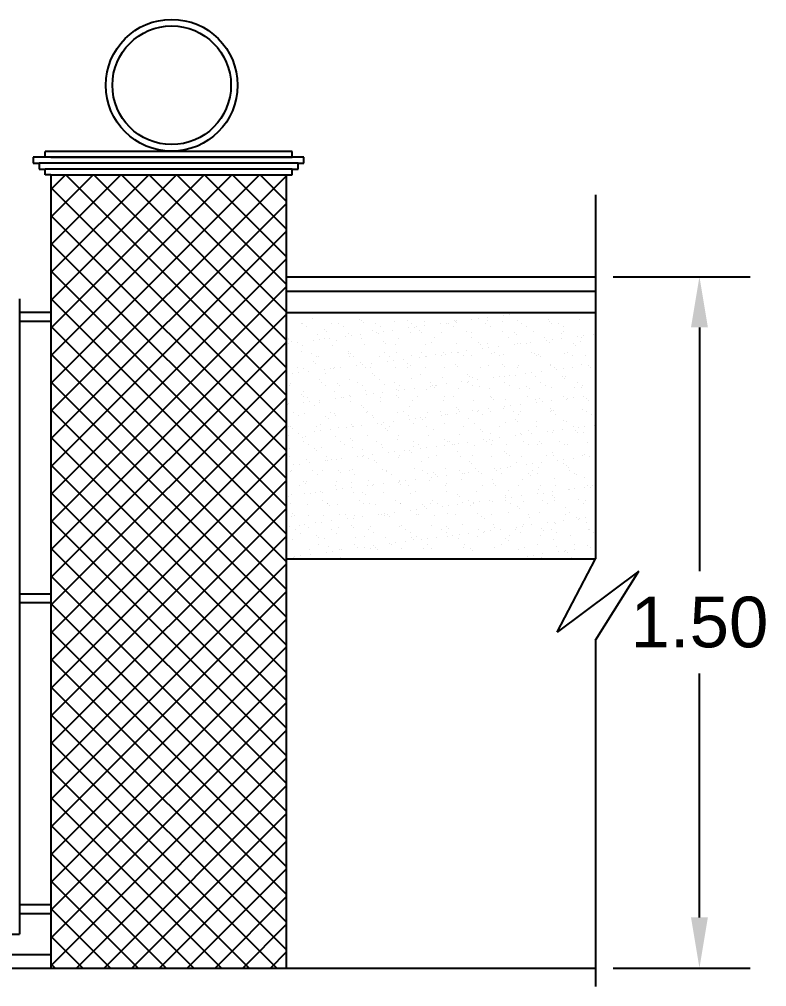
# Model space of a CAD drawing. Header units: metres. Extents: x 7608 to 7792, y -2400 to -2275.
# Drawn here: x 7689.576 to 7692.229, y -2290.437 to -2287.003 of the extents above; entities that cross this region are included whole.
import ezdxf

# ---------------------------------------------------------------- set-up
doc = ezdxf.new("R2010")
doc.units = ezdxf.units.M
doc.header["$MEASUREMENT"] = 0
doc.styles.get("Standard").update_dxf_attribs({"font": 'arial.ttf'})
doc.dimstyles.get("Standard").update_dxf_attribs({"dimtxt": 0.18, "dimasz": 0.18, "dimexe": 0.18, "dimexo": 0.0625, "dimgap": 0.09, "dimtad": 0, "dimtih": 1, "dimtoh": 1, "dimdec": 4, "dimzin": 0, "dimdsep": 46, "dimtxsty": 'Standard', "dimcen": 0.09, "dimadec": 0, "dimazin": 0, "dimtfac": 1, "dimtdec": 4, "dimtofl": 0, "dimtmove": 0, "dimatfit": 3, "dimfxl": 0, "dimtolj": 1, "dimtzin": 0, "dimarcsym": 0})

# ---------------------------------------------------------------- blocks, each defined once
blk = doc.blocks.new('*D313')
at = {"color": 0, "lineweight": -2}
for p, q in [((7691.6839, -2287.9166), (7692.17, -2287.9166)), ((7691.99, -2288.0966), (7691.99, -2288.9621)), ((7691.99, -2290.1914), (7691.99, -2289.3259)), ((7691.6839, -2290.3714), (7692.17, -2290.3714))]:
    blk.add_line(p, q, dxfattribs=at)
at = {"color": 0}
for points in [[(7691.96, -2288.0966), (7692.02, -2288.0966), (7691.99, -2287.9166)], [(7691.96, -2290.1914), (7692.02, -2290.1914), (7691.99, -2290.3714)]]:
    blk.add_solid(points, dxfattribs=at)
at = {"layer": 'Defpoints', "color": 0}
for p in [(7691.6214, -2287.9166), (7691.99, -2287.9166), (7691.6214, -2290.3714)]:
    blk.add_point(p, dxfattribs=at)
at = {"color": 0, "insert": (7691.99, -2289.144), "char_height": 0.18, "attachment_point": 5}
blk.add_mtext('\\A1;1.50', dxfattribs=at)

msp = doc.modelspace()

# ---------------------------------------------------------------- linework, layer by layer
at = {"lineweight": 25, "ltscale": 72}
for p, q in [((7690.54397, -2287.47163), (7689.66689, -2287.47163)), ((7689.66689, -2287.49251), (7689.66689, -2287.47163)), ((7690.54397, -2287.49251), (7690.54397, -2287.47163)), ((7689.62513, -2287.49251), (7689.62513, -2287.5134)), ((7690.58573, -2287.49251), (7689.62513, -2287.49251)), ((7689.62513, -2287.5134), (7689.64601, -2287.5134)), ((7689.66689, -2287.5134), (7689.64601, -2287.5134)), ((7689.64601, -2287.5134), (7689.64601, -2287.53428)), ((7689.68778, -2287.49251), (7689.66689, -2287.49251)), ((7690.56485, -2287.5134), (7689.66689, -2287.5134)), ((7689.68778, -2287.49251), (7690.52309, -2287.49251)), ((7690.52309, -2287.49251), (7690.54397, -2287.49251)), ((7690.56485, -2287.53428), (7690.56485, -2287.5134)), ((7690.56485, -2287.5134), (7690.58573, -2287.5134)), ((7690.58573, -2287.5134), (7690.58573, -2287.49251)), ((7689.64601, -2287.53428), (7689.66689, -2287.53428)), ((7690.54397, -2287.53428), (7689.66689, -2287.53428)), ((7689.66689, -2287.55516), (7689.66689, -2287.53428)), ((7689.68778, -2287.55516), (7689.66689, -2287.55516)), ((7689.68778, -2287.55516), (7689.68778, -2290.37139)), ((7689.68778, -2287.55516), (7690.52309, -2287.55516)), ((7689.68778, -2287.60689), (7689.7395, -2287.55516)), ((7689.68778, -2287.70533), (7689.83794, -2287.55516)), ((7689.68778, -2287.80377), (7689.93638, -2287.55516)), ((7689.68778, -2287.90221), (7690.03483, -2287.55516)), ((7689.68778, -2288.00065), (7690.13327, -2287.55516)), ((7689.68778, -2288.0991), (7690.23171, -2287.55516)), ((7689.68778, -2288.19754), (7690.33015, -2287.55516)), ((7689.68778, -2288.29598), (7690.4286, -2287.55516)), ((7689.68778, -2288.39442), (7690.52309, -2287.55911)), ((7690.52309, -2288.33724), (7689.741, -2287.55516)), ((7690.52309, -2288.2388), (7689.83945, -2287.55516)), ((7690.52309, -2288.14036), (7689.93789, -2287.55516)), ((7690.52309, -2288.04192), (7690.03633, -2287.55516)), ((7690.52309, -2287.94347), (7690.13477, -2287.55516)), ((7690.52309, -2287.84503), (7690.23322, -2287.55516)), ((7690.52309, -2287.74659), (7690.33166, -2287.55516)), ((7690.52309, -2287.64815), (7690.4301, -2287.55516)), ((7690.52309, -2287.55516), (7690.52309, -2290.37139)), ((7690.52309, -2287.55516), (7690.54397, -2287.55516)), ((7690.54397, -2287.55516), (7690.54397, -2287.53428)), ((7690.54397, -2287.53428), (7690.56485, -2287.53428)), ((7690.52309, -2288.43569), (7689.68778, -2287.60037)), ((7691.62139, -2287.62612), (7691.62139, -2288.91894)), ((7689.68778, -2288.49287), (7690.52309, -2287.65756)), ((7690.52309, -2288.53413), (7689.68778, -2287.69882)), ((7689.68778, -2288.59131), (7690.52309, -2287.756)), ((7690.52309, -2288.63257), (7689.68778, -2287.79726)), ((7689.68778, -2288.68975), (7690.52309, -2287.85444)), ((7690.52309, -2288.73101), (7689.68778, -2287.8957)), ((7690.52309, -2287.91661), (7691.62139, -2287.91661)), ((7689.68778, -2288.78819), (7690.52309, -2287.95288)), ((7690.52309, -2287.96751), (7691.62139, -2287.96751)), ((7689.57552, -2287.99502), (7689.57552, -2290.25095)), ((7690.52309, -2288.82945), (7689.68778, -2287.99414)), ((7689.68778, -2288.04385), (7689.57552, -2288.04385)), ((7689.68778, -2288.07538), (7689.57552, -2288.07538)), ((7689.68778, -2288.88664), (7690.52309, -2288.05132)), ((7690.52309, -2288.04385), (7691.62139, -2288.04385)), ((7690.52499, -2288.04755), (7690.52499, -2288.04755)), ((7690.61671, -2288.06543), (7690.61671, -2288.06543)), ((7690.78383, -2288.06686), (7690.78383, -2288.06686)), ((7690.79153, -2288.07391), (7690.79153, -2288.07391)), ((7690.95342, -2288.07055), (7690.95342, -2288.07055)), ((7691.12054, -2288.07199), (7691.12054, -2288.07199)), ((7691.12658, -2288.07323), (7691.12658, -2288.07323)), ((7691.18234, -2288.06915), (7691.18234, -2288.06915)), ((7691.20408, -2288.06628), (7691.20408, -2288.06628)), ((7691.2359, -2288.07184), (7691.2359, -2288.07184)), ((7691.23804, -2288.06181), (7691.23804, -2288.06181)), ((7691.29013, -2288.07568), (7691.29013, -2288.07568)), ((7691.29477, -2288.05435), (7691.29477, -2288.05435)), ((7691.31651, -2288.05148), (7691.31651, -2288.05148)), ((7691.34274, -2288.07235), (7691.34274, -2288.07235)), ((7691.35046, -2288.04701), (7691.35046, -2288.04701)), ((7691.45555, -2288.06829), (7691.45555, -2288.06829)), ((7691.56487, -2288.06689), (7691.56487, -2288.06689)), ((7691.5905, -2288.04751), (7691.5905, -2288.04751)), ((7690.52309, -2288.9279), (7689.68778, -2288.09259)), ((7690.57796, -2288.08173), (7690.57796, -2288.08173)), ((7690.57901, -2288.08335), (7690.57901, -2288.08335)), ((7690.59662, -2288.09457), (7690.59662, -2288.09457)), ((7690.65828, -2288.10352), (7690.65828, -2288.10352)), ((7690.6848, -2288.08224), (7690.6848, -2288.08224)), ((7690.70907, -2288.08311), (7690.70907, -2288.08311)), ((7690.72668, -2288.09433), (7690.72668, -2288.09433)), ((7690.79761, -2288.07818), (7690.79761, -2288.07818)), ((7690.82787, -2288.10721), (7690.82787, -2288.10721)), ((7690.83914, -2288.08288), (7690.83914, -2288.08288)), ((7690.85675, -2288.0941), (7690.85675, -2288.0941)), ((7690.90077, -2288.10622), (7690.90077, -2288.10622)), ((7690.90693, -2288.07679), (7690.90693, -2288.07679)), ((7690.9575, -2288.09875), (7690.9575, -2288.09875)), ((7690.9692, -2288.08264), (7690.9692, -2288.08264)), ((7690.97924, -2288.09589), (7690.97924, -2288.09589)), ((7690.98681, -2288.09386), (7690.98681, -2288.09386)), ((7690.99499, -2288.10865), (7690.99499, -2288.10865)), ((7691.01319, -2288.09142), (7691.01319, -2288.09142)), ((7691.01377, -2288.0773), (7691.01377, -2288.0773)), ((7691.06992, -2288.08395), (7691.06992, -2288.08395)), ((7691.09166, -2288.08108), (7691.09166, -2288.08108)), ((7691.09926, -2288.0824), (7691.09926, -2288.0824)), ((7691.11688, -2288.09362), (7691.11688, -2288.09362)), ((7691.12562, -2288.07661), (7691.12562, -2288.07661)), ((7691.12824, -2288.07904), (7691.12824, -2288.07904)), ((7691.22933, -2288.08217), (7691.22933, -2288.08217)), ((7691.24694, -2288.09339), (7691.24694, -2288.09339)), ((7691.35939, -2288.08193), (7691.35939, -2288.08193)), ((7691.377, -2288.09315), (7691.377, -2288.09315)), ((7691.4017, -2288.1096), (7691.4017, -2288.1096)), ((7691.45725, -2288.07712), (7691.45725, -2288.07712)), ((7691.46495, -2288.08417), (7691.46495, -2288.08417)), ((7691.48946, -2288.0817), (7691.48946, -2288.0817)), ((7691.50707, -2288.09292), (7691.50707, -2288.09292)), ((7691.50854, -2288.11012), (7691.50854, -2288.11012)), ((7691.61952, -2288.08146), (7691.61952, -2288.08146)), ((7691.62135, -2288.10605), (7691.62135, -2288.10605)), ((7690.52996, -2288.1352), (7690.52996, -2288.1352)), ((7690.53273, -2288.14017), (7690.53273, -2288.14017)), ((7690.62023, -2288.14315), (7690.62023, -2288.14315)), ((7690.63444, -2288.12089), (7690.63444, -2288.12089)), ((7690.64197, -2288.14029), (7690.64197, -2288.14029)), ((7690.66003, -2288.13496), (7690.66003, -2288.13496)), ((7690.66598, -2288.11057), (7690.66598, -2288.11057)), ((7690.67592, -2288.13582), (7690.67592, -2288.13582)), ((7690.70231, -2288.14387), (7690.70231, -2288.14387)), ((7690.73265, -2288.12835), (7690.73265, -2288.12835)), ((7690.74376, -2288.1195), (7690.74376, -2288.1195)), ((7690.75439, -2288.12549), (7690.75439, -2288.12549)), ((7690.78835, -2288.12102), (7690.78835, -2288.12102)), ((7690.79009, -2288.13473), (7690.79009, -2288.13473)), ((7690.84507, -2288.11355), (7690.84507, -2288.11355)), ((7690.8506, -2288.12001), (7690.8506, -2288.12001)), ((7690.86681, -2288.11069), (7690.86681, -2288.11069)), ((7690.92015, -2288.13449), (7690.92015, -2288.13449)), ((7690.96341, -2288.11594), (7690.96341, -2288.11594)), ((7691.00269, -2288.1157), (7691.00269, -2288.1157)), ((7691.05022, -2288.13425), (7691.05022, -2288.13425)), ((7691.07273, -2288.11455), (7691.07273, -2288.11455)), ((7691.16457, -2288.11234), (7691.16457, -2288.11234)), ((7691.17957, -2288.11506), (7691.17957, -2288.11506)), ((7691.18028, -2288.13402), (7691.18028, -2288.13402)), ((7691.29238, -2288.111), (7691.29238, -2288.111)), ((7691.31034, -2288.13378), (7691.31034, -2288.13378)), ((7691.3317, -2288.11377), (7691.3317, -2288.11377)), ((7691.3394, -2288.12083), (7691.3394, -2288.12083)), ((7691.44041, -2288.13355), (7691.44041, -2288.13355)), ((7691.4457, -2288.14261), (7691.4457, -2288.14261)), ((7691.46744, -2288.13975), (7691.46744, -2288.13975)), ((7691.50128, -2288.11747), (7691.50128, -2288.11747)), ((7691.50139, -2288.13528), (7691.50139, -2288.13528)), ((7691.55812, -2288.12781), (7691.55812, -2288.12781)), ((7691.57047, -2288.13331), (7691.57047, -2288.13331)), ((7691.57986, -2288.12495), (7691.57986, -2288.12495)), ((7691.61382, -2288.12048), (7691.61382, -2288.12048)), ((7689.68778, -2288.98508), (7690.52309, -2288.14977)), ((7690.52954, -2288.15509), (7690.52954, -2288.15509)), ((7690.54042, -2288.14723), (7690.54042, -2288.14723)), ((7690.5635, -2288.15062), (7690.5635, -2288.15062)), ((7690.58059, -2288.16221), (7690.58059, -2288.16221)), ((7690.68743, -2288.16272), (7690.68743, -2288.16272)), ((7690.80024, -2288.15865), (7690.80024, -2288.15865)), ((7690.86944, -2288.1453), (7690.86944, -2288.1453)), ((7690.87713, -2288.15236), (7690.87713, -2288.15236)), ((7690.90956, -2288.15726), (7690.90956, -2288.15726)), ((7691.0164, -2288.15777), (7691.0164, -2288.15777)), ((7691.03902, -2288.149), (7691.03902, -2288.149)), ((7691.12921, -2288.15371), (7691.12921, -2288.15371)), ((7691.20614, -2288.15043), (7691.20614, -2288.15043)), ((7691.21384, -2288.15748), (7691.21384, -2288.15748)), ((7691.22085, -2288.17221), (7691.22085, -2288.17221)), ((7691.23853, -2288.15231), (7691.23853, -2288.15231)), ((7691.24259, -2288.16935), (7691.24259, -2288.16935)), ((7691.27655, -2288.16488), (7691.27655, -2288.16488)), ((7691.33328, -2288.15741), (7691.33328, -2288.15741)), ((7691.34537, -2288.15283), (7691.34537, -2288.15283)), ((7691.35502, -2288.15455), (7691.35502, -2288.15455)), ((7691.37573, -2288.15412), (7691.37573, -2288.15412)), ((7691.38897, -2288.15008), (7691.38897, -2288.15008)), ((7691.45818, -2288.14876), (7691.45818, -2288.14876)), ((7691.54285, -2288.15556), (7691.54285, -2288.15556)), ((7691.55055, -2288.16261), (7691.55055, -2288.16261)), ((7691.5675, -2288.14737), (7691.5675, -2288.14737)), ((7690.52309, -2289.02634), (7689.68778, -2288.19103)), ((7690.52426, -2288.20543), (7690.52426, -2288.20543)), ((7690.57676, -2288.18052), (7690.57676, -2288.18052)), ((7690.61274, -2288.18794), (7690.61274, -2288.18794)), ((7690.63035, -2288.19916), (7690.63035, -2288.19916)), ((7690.63707, -2288.20137), (7690.63707, -2288.20137)), ((7690.7428, -2288.1877), (7690.7428, -2288.1877)), ((7690.74388, -2288.18196), (7690.74388, -2288.18196)), ((7690.74639, -2288.19997), (7690.74639, -2288.19997)), ((7690.75158, -2288.18901), (7690.75158, -2288.18901)), ((7690.76042, -2288.19892), (7690.76042, -2288.19892)), ((7690.85323, -2288.20048), (7690.85323, -2288.20048)), ((7690.87287, -2288.18746), (7690.87287, -2288.18746)), ((7690.89048, -2288.19868), (7690.89048, -2288.19868)), ((7690.91347, -2288.18565), (7690.91347, -2288.18565)), ((7690.93928, -2288.20928), (7690.93928, -2288.20928)), ((7690.96604, -2288.19642), (7690.96604, -2288.19642)), ((7690.99601, -2288.20182), (7690.99601, -2288.20182)), ((7691.00293, -2288.18723), (7691.00293, -2288.18723)), ((7691.01775, -2288.19895), (7691.01775, -2288.19895)), ((7691.02054, -2288.19845), (7691.02054, -2288.19845)), ((7691.0517, -2288.19448), (7691.0517, -2288.19448)), ((7691.07536, -2288.19502), (7691.07536, -2288.19502)), ((7691.08059, -2288.18709), (7691.08059, -2288.18709)), ((7691.08829, -2288.19414), (7691.08829, -2288.19414)), ((7691.10843, -2288.18701), (7691.10843, -2288.18701)), ((7691.13017, -2288.18415), (7691.13017, -2288.18415)), ((7691.13299, -2288.18699), (7691.13299, -2288.18699)), ((7691.15061, -2288.19821), (7691.15061, -2288.19821)), ((7691.16412, -2288.17968), (7691.16412, -2288.17968)), ((7691.1822, -2288.19554), (7691.1822, -2288.19554)), ((7691.25018, -2288.19078), (7691.25018, -2288.19078)), ((7691.26306, -2288.18675), (7691.26306, -2288.18675)), ((7691.28067, -2288.19797), (7691.28067, -2288.19797)), ((7691.29501, -2288.19147), (7691.29501, -2288.19147)), ((7691.39312, -2288.18652), (7691.39312, -2288.18652)), ((7691.40433, -2288.19008), (7691.40433, -2288.19008)), ((7691.41073, -2288.19774), (7691.41073, -2288.19774)), ((7691.4173, -2288.19222), (7691.4173, -2288.19222)), ((7691.425, -2288.19927), (7691.425, -2288.19927)), ((7691.51117, -2288.19059), (7691.51117, -2288.19059)), ((7691.52319, -2288.18628), (7691.52319, -2288.18628)), ((7691.5408, -2288.1975), (7691.5408, -2288.1975)), ((7691.58689, -2288.19591), (7691.58689, -2288.19591)), ((7690.56369, -2288.23978), (7690.56369, -2288.23978)), ((7690.58322, -2288.24268), (7690.58322, -2288.24268)), ((7690.61833, -2288.21862), (7690.61833, -2288.21862)), ((7690.62603, -2288.22567), (7690.62603, -2288.22567)), ((7690.65874, -2288.24622), (7690.65874, -2288.24622)), ((7690.68047, -2288.24336), (7690.68047, -2288.24336)), ((7690.69006, -2288.24319), (7690.69006, -2288.24319)), ((7690.69376, -2288.23955), (7690.69376, -2288.23955)), ((7690.71443, -2288.23889), (7690.71443, -2288.23889)), ((7690.77116, -2288.23142), (7690.77116, -2288.23142)), ((7690.78792, -2288.22231), (7690.78792, -2288.22231)), ((7690.7929, -2288.22855), (7690.7929, -2288.22855)), ((7690.80287, -2288.23913), (7690.80287, -2288.23913)), ((7690.82382, -2288.23931), (7690.82382, -2288.23931)), ((7690.82685, -2288.22408), (7690.82685, -2288.22408)), ((7690.88358, -2288.21662), (7690.88358, -2288.21662)), ((7690.90532, -2288.21375), (7690.90532, -2288.21375)), ((7690.91219, -2288.23773), (7690.91219, -2288.23773)), ((7690.95388, -2288.23908), (7690.95388, -2288.23908)), ((7690.95504, -2288.22374), (7690.95504, -2288.22374)), ((7690.96274, -2288.2308), (7690.96274, -2288.2308)), ((7691.01903, -2288.23825), (7691.01903, -2288.23825)), ((7691.08395, -2288.23884), (7691.08395, -2288.23884)), ((7691.12463, -2288.22744), (7691.12463, -2288.22744)), ((7691.13184, -2288.23418), (7691.13184, -2288.23418)), ((7691.21401, -2288.2386), (7691.21401, -2288.2386)), ((7691.24116, -2288.23279), (7691.24116, -2288.23279)), ((7691.29175, -2288.22887), (7691.29175, -2288.22887)), ((7691.29945, -2288.23593), (7691.29945, -2288.23593)), ((7691.34408, -2288.23837), (7691.34408, -2288.23837)), ((7691.348, -2288.2333), (7691.348, -2288.2333)), ((7691.46081, -2288.22924), (7691.46081, -2288.22924)), ((7691.46133, -2288.23257), (7691.46133, -2288.23257)), ((7691.47414, -2288.23813), (7691.47414, -2288.23813)), ((7691.48421, -2288.24568), (7691.48421, -2288.24568)), ((7691.50595, -2288.24282), (7691.50595, -2288.24282)), ((7691.5399, -2288.23835), (7691.5399, -2288.23835)), ((7691.57013, -2288.22784), (7691.57013, -2288.22784)), ((7691.59663, -2288.23088), (7691.59663, -2288.23088)), ((7691.6042, -2288.23789), (7691.6042, -2288.23789)), ((7691.61837, -2288.22802), (7691.61837, -2288.22802)), ((7689.68778, -2289.08352), (7690.52309, -2288.24821)), ((7690.54631, -2288.26102), (7690.54631, -2288.26102)), ((7690.56805, -2288.25816), (7690.56805, -2288.25816)), ((7690.60201, -2288.25369), (7690.60201, -2288.25369)), ((7690.6397, -2288.28184), (7690.6397, -2288.28184)), ((7690.66236, -2288.25896), (7690.66236, -2288.25896)), ((7690.74902, -2288.28045), (7690.74902, -2288.28045)), ((7690.82949, -2288.2604), (7690.82949, -2288.2604)), ((7690.83718, -2288.26745), (7690.83718, -2288.26745)), ((7690.85586, -2288.28096), (7690.85586, -2288.28096)), ((7690.96867, -2288.27689), (7690.96867, -2288.27689)), ((7690.99907, -2288.26409), (7690.99907, -2288.26409)), ((7691.07799, -2288.2755), (7691.07799, -2288.2755)), ((7691.1662, -2288.26553), (7691.1662, -2288.26553)), ((7691.17389, -2288.27258), (7691.17389, -2288.27258)), ((7691.18483, -2288.27601), (7691.18483, -2288.27601)), ((7691.25936, -2288.27528), (7691.25936, -2288.27528)), ((7691.2811, -2288.27242), (7691.2811, -2288.27242)), ((7691.29764, -2288.27195), (7691.29764, -2288.27195)), ((7691.31505, -2288.26795), (7691.31505, -2288.26795)), ((7691.33578, -2288.26922), (7691.33578, -2288.26922)), ((7691.37178, -2288.26048), (7691.37178, -2288.26048)), ((7691.39352, -2288.25762), (7691.39352, -2288.25762)), ((7691.40696, -2288.27055), (7691.40696, -2288.27055)), ((7691.42748, -2288.25315), (7691.42748, -2288.25315)), ((7691.5029, -2288.27066), (7691.5029, -2288.27066)), ((7691.5106, -2288.27771), (7691.5106, -2288.27771)), ((7691.5138, -2288.27107), (7691.5138, -2288.27107)), ((7690.52309, -2289.12478), (7689.68778, -2288.28947)), ((7690.5269, -2288.2859), (7690.5269, -2288.2859)), ((7690.53402, -2288.30398), (7690.53402, -2288.30398)), ((7690.53681, -2288.29562), (7690.53681, -2288.29562)), ((7690.64647, -2288.29252), (7690.64647, -2288.29252)), ((7690.66408, -2288.30374), (7690.66408, -2288.30374)), ((7690.70393, -2288.29706), (7690.70393, -2288.29706)), ((7690.71163, -2288.30411), (7690.71163, -2288.30411)), ((7690.77653, -2288.29228), (7690.77653, -2288.29228)), ((7690.79415, -2288.3035), (7690.79415, -2288.3035)), ((7690.87352, -2288.30075), (7690.87352, -2288.30075)), ((7690.9066, -2288.29205), (7690.9066, -2288.29205)), ((7690.92421, -2288.30327), (7690.92421, -2288.30327)), ((7690.97778, -2288.31235), (7690.97778, -2288.31235)), ((7691.03451, -2288.30488), (7691.03451, -2288.30488)), ((7691.03666, -2288.29181), (7691.03666, -2288.29181)), ((7691.04064, -2288.30219), (7691.04064, -2288.30219)), ((7691.04834, -2288.30924), (7691.04834, -2288.30924)), ((7691.05427, -2288.30303), (7691.05427, -2288.30303)), ((7691.05625, -2288.30202), (7691.05625, -2288.30202)), ((7691.09021, -2288.29755), (7691.09021, -2288.29755)), ((7691.13447, -2288.31466), (7691.13447, -2288.31466)), ((7691.14694, -2288.29008), (7691.14694, -2288.29008)), ((7691.16673, -2288.29157), (7691.16673, -2288.29157)), ((7691.16868, -2288.28722), (7691.16868, -2288.28722)), ((7691.18434, -2288.3028), (7691.18434, -2288.3028)), ((7691.20263, -2288.28275), (7691.20263, -2288.28275)), ((7691.21023, -2288.30588), (7691.21023, -2288.30588)), ((7691.24379, -2288.31326), (7691.24379, -2288.31326)), ((7691.29679, -2288.29134), (7691.29679, -2288.29134)), ((7691.3144, -2288.30256), (7691.3144, -2288.30256)), ((7691.35063, -2288.31378), (7691.35063, -2288.31378)), ((7691.37735, -2288.30731), (7691.37735, -2288.30731)), ((7691.38505, -2288.31437), (7691.38505, -2288.31437)), ((7691.42685, -2288.2911), (7691.42685, -2288.2911)), ((7691.44447, -2288.30232), (7691.44447, -2288.30232)), ((7691.46344, -2288.30971), (7691.46344, -2288.30971)), ((7691.54694, -2288.31101), (7691.54694, -2288.31101)), ((7691.55692, -2288.29087), (7691.55692, -2288.29087)), ((7691.57276, -2288.30832), (7691.57276, -2288.30832)), ((7691.57453, -2288.30209), (7691.57453, -2288.30209)), ((7689.68778, -2289.18196), (7690.52309, -2288.34665)), ((7690.57838, -2288.33371), (7690.57838, -2288.33371)), ((7690.58586, -2288.32316), (7690.58586, -2288.32316)), ((7690.58608, -2288.34077), (7690.58608, -2288.34077)), ((7690.59742, -2288.34437), (7690.59742, -2288.34437)), ((7690.6927, -2288.32367), (7690.6927, -2288.32367)), ((7690.69724, -2288.34929), (7690.69724, -2288.34929)), ((7690.71898, -2288.34642), (7690.71898, -2288.34642)), ((7690.72749, -2288.34413), (7690.72749, -2288.34413)), ((7690.74797, -2288.33741), (7690.74797, -2288.33741)), ((7690.75294, -2288.34195), (7690.75294, -2288.34195)), ((7690.8055, -2288.3196), (7690.8055, -2288.3196)), ((7690.80967, -2288.33448), (7690.80967, -2288.33448)), ((7690.83141, -2288.33162), (7690.83141, -2288.33162)), ((7690.85755, -2288.3439), (7690.85755, -2288.3439)), ((7690.86536, -2288.32715), (7690.86536, -2288.32715)), ((7690.91482, -2288.31821), (7690.91482, -2288.31821)), ((7690.91509, -2288.33884), (7690.91509, -2288.33884)), ((7690.92209, -2288.31968), (7690.92209, -2288.31968)), ((7690.92279, -2288.3459), (7690.92279, -2288.3459)), ((7690.94383, -2288.31682), (7690.94383, -2288.31682)), ((7690.98762, -2288.34366), (7690.98762, -2288.34366)), ((7691.02166, -2288.31872), (7691.02166, -2288.31872)), ((7691.08468, -2288.34253), (7691.08468, -2288.34253)), ((7691.11768, -2288.34342), (7691.11768, -2288.34342)), ((7691.24774, -2288.34319), (7691.24774, -2288.34319)), ((7691.2518, -2288.34397), (7691.2518, -2288.34397)), ((7691.37781, -2288.34295), (7691.37781, -2288.34295)), ((7691.42139, -2288.34766), (7691.42139, -2288.34766)), ((7691.50787, -2288.34272), (7691.50787, -2288.34272)), ((7691.52271, -2288.34875), (7691.52271, -2288.34875)), ((7691.54445, -2288.34589), (7691.54445, -2288.34589)), ((7691.57841, -2288.34142), (7691.57841, -2288.34142)), ((7691.58851, -2288.3491), (7691.58851, -2288.3491)), ((7690.52809, -2288.37155), (7690.52809, -2288.37155)), ((7690.52953, -2288.36638), (7690.52953, -2288.36638)), ((7690.58482, -2288.36409), (7690.58482, -2288.36409)), ((7690.60656, -2288.36122), (7690.60656, -2288.36122)), ((7690.62242, -2288.37406), (7690.62242, -2288.37406)), ((7690.64051, -2288.35675), (7690.64051, -2288.35675)), ((7690.64233, -2288.36231), (7690.64233, -2288.36231)), ((7690.75166, -2288.36092), (7690.75166, -2288.36092)), ((7690.78954, -2288.3755), (7690.78954, -2288.3755)), ((7690.79724, -2288.38255), (7690.79724, -2288.38255)), ((7690.8585, -2288.36143), (7690.8585, -2288.36143)), ((7690.95912, -2288.37919), (7690.95912, -2288.37919)), ((7690.9713, -2288.35737), (7690.9713, -2288.35737)), ((7691.08063, -2288.35597), (7691.08063, -2288.35597)), ((7691.12625, -2288.38063), (7691.12625, -2288.38063)), ((7691.18747, -2288.35649), (7691.18747, -2288.35649)), ((7691.2595, -2288.35102), (7691.2595, -2288.35102)), ((7691.29583, -2288.38432), (7691.29583, -2288.38432)), ((7691.29787, -2288.37835), (7691.29787, -2288.37835)), ((7691.30027, -2288.35242), (7691.30027, -2288.35242)), ((7691.31961, -2288.37549), (7691.31961, -2288.37549)), ((7691.35356, -2288.37102), (7691.35356, -2288.37102)), ((7691.40959, -2288.35103), (7691.40959, -2288.35103)), ((7691.41029, -2288.36355), (7691.41029, -2288.36355)), ((7691.43203, -2288.36069), (7691.43203, -2288.36069)), ((7691.46599, -2288.35622), (7691.46599, -2288.35622)), ((7691.51643, -2288.35154), (7691.51643, -2288.35154)), ((7691.59621, -2288.35615), (7691.59621, -2288.35615)), ((7690.52309, -2289.22322), (7689.68778, -2288.38791)), ((7690.55014, -2288.39734), (7690.55014, -2288.39734)), ((7690.56775, -2288.40856), (7690.56775, -2288.40856)), ((7690.58849, -2288.40363), (7690.58849, -2288.40363)), ((7690.66399, -2288.41216), (7690.66399, -2288.41216)), ((7690.67168, -2288.41921), (7690.67168, -2288.41921)), ((7690.6802, -2288.39711), (7690.6802, -2288.39711)), ((7690.69533, -2288.40414), (7690.69533, -2288.40414)), ((7690.69781, -2288.40833), (7690.69781, -2288.40833)), ((7690.80813, -2288.40008), (7690.80813, -2288.40008)), ((7690.81027, -2288.39687), (7690.81027, -2288.39687)), ((7690.82788, -2288.40809), (7690.82788, -2288.40809)), ((7690.83357, -2288.41585), (7690.83357, -2288.41585)), ((7690.91746, -2288.39868), (7690.91746, -2288.39868)), ((7690.94033, -2288.39663), (7690.94033, -2288.39663)), ((7690.95794, -2288.40785), (7690.95794, -2288.40785)), ((7691.00069, -2288.41728), (7691.00069, -2288.41728)), ((7691.01629, -2288.41542), (7691.01629, -2288.41542)), ((7691.0243, -2288.3992), (7691.0243, -2288.3992)), ((7691.07039, -2288.3964), (7691.07039, -2288.3964)), ((7691.07302, -2288.40795), (7691.07302, -2288.40795)), ((7691.08801, -2288.40762), (7691.08801, -2288.40762)), ((7691.09476, -2288.40509), (7691.09476, -2288.40509)), ((7691.12872, -2288.40062), (7691.12872, -2288.40062)), ((7691.13395, -2288.38768), (7691.13395, -2288.38768)), ((7691.1371, -2288.39513), (7691.1371, -2288.39513)), ((7691.18544, -2288.39315), (7691.18544, -2288.39315)), ((7691.20046, -2288.39616), (7691.20046, -2288.39616)), ((7691.20718, -2288.39029), (7691.20718, -2288.39029)), ((7691.21807, -2288.40738), (7691.21807, -2288.40738)), ((7691.24114, -2288.38582), (7691.24114, -2288.38582)), ((7691.24643, -2288.39374), (7691.24643, -2288.39374)), ((7691.33052, -2288.39592), (7691.33052, -2288.39592)), ((7691.34813, -2288.40714), (7691.34813, -2288.40714)), ((7691.35327, -2288.39425), (7691.35327, -2288.39425)), ((7691.46058, -2288.39569), (7691.46058, -2288.39569)), ((7691.46296, -2288.38576), (7691.46296, -2288.38576)), ((7691.46607, -2288.39019), (7691.46607, -2288.39019)), ((7691.47065, -2288.39281), (7691.47065, -2288.39281)), ((7691.4782, -2288.40691), (7691.4782, -2288.40691)), ((7691.57539, -2288.38879), (7691.57539, -2288.38879)), ((7691.59065, -2288.39545), (7691.59065, -2288.39545)), ((7691.60826, -2288.40667), (7691.60826, -2288.40667)), ((7689.68778, -2289.2804), (7690.52309, -2288.44509)), ((7690.53216, -2288.44685), (7690.53216, -2288.44685)), ((7690.53843, -2288.44881), (7690.53843, -2288.44881)), ((7690.63115, -2288.44896), (7690.63115, -2288.44896)), ((7690.64496, -2288.44279), (7690.64496, -2288.44279)), ((7690.70802, -2288.4525), (7690.70802, -2288.4525)), ((7690.73575, -2288.45235), (7690.73575, -2288.45235)), ((7690.75429, -2288.4414), (7690.75429, -2288.4414)), ((7690.75749, -2288.44949), (7690.75749, -2288.44949)), ((7690.76122, -2288.44872), (7690.76122, -2288.44872)), ((7690.79145, -2288.44502), (7690.79145, -2288.44502)), ((7690.84817, -2288.43755), (7690.84817, -2288.43755)), ((7690.86113, -2288.44191), (7690.86113, -2288.44191)), ((7690.86991, -2288.43469), (7690.86991, -2288.43469)), ((7690.89128, -2288.44848), (7690.89128, -2288.44848)), ((7690.90387, -2288.43022), (7690.90387, -2288.43022)), ((7690.9606, -2288.42275), (7690.9606, -2288.42275)), ((7690.97393, -2288.43784), (7690.97393, -2288.43784)), ((7690.98234, -2288.41989), (7690.98234, -2288.41989)), ((7691.00839, -2288.42434), (7691.00839, -2288.42434)), ((7691.02135, -2288.44825), (7691.02135, -2288.44825)), ((7691.08326, -2288.43645), (7691.08326, -2288.43645)), ((7691.15141, -2288.44801), (7691.15141, -2288.44801)), ((7691.17028, -2288.42098), (7691.17028, -2288.42098)), ((7691.1901, -2288.43696), (7691.1901, -2288.43696)), ((7691.28147, -2288.44777), (7691.28147, -2288.44777)), ((7691.3029, -2288.4329), (7691.3029, -2288.4329)), ((7691.3374, -2288.42241), (7691.3374, -2288.42241)), ((7691.3451, -2288.42947), (7691.3451, -2288.42947)), ((7691.41154, -2288.44754), (7691.41154, -2288.44754)), ((7691.41223, -2288.4315), (7691.41223, -2288.4315)), ((7691.50699, -2288.4261), (7691.50699, -2288.4261)), ((7691.51907, -2288.43202), (7691.51907, -2288.43202)), ((7691.5416, -2288.4473), (7691.5416, -2288.4473)), ((7691.56122, -2288.45182), (7691.56122, -2288.45182)), ((7691.58296, -2288.44895), (7691.58296, -2288.44895)), ((7691.61692, -2288.44448), (7691.61692, -2288.44448)), ((7690.52309, -2289.32167), (7689.68778, -2288.48636)), ((7690.53264, -2288.47909), (7690.53264, -2288.47909)), ((7690.54613, -2288.45587), (7690.54613, -2288.45587)), ((7690.5666, -2288.47462), (7690.5666, -2288.47462)), ((7690.59112, -2288.48411), (7690.59112, -2288.48411)), ((7690.62333, -2288.46715), (7690.62333, -2288.46715)), ((7690.64507, -2288.46429), (7690.64507, -2288.46429)), ((7690.67902, -2288.45982), (7690.67902, -2288.45982)), ((7690.69796, -2288.48462), (7690.69796, -2288.48462)), ((7690.81076, -2288.48055), (7690.81076, -2288.48055)), ((7690.87514, -2288.45394), (7690.87514, -2288.45394)), ((7690.88284, -2288.46099), (7690.88284, -2288.46099)), ((7690.92009, -2288.47916), (7690.92009, -2288.47916)), ((7691.02693, -2288.47967), (7691.02693, -2288.47967)), ((7691.04473, -2288.45763), (7691.04473, -2288.45763)), ((7691.13973, -2288.47561), (7691.13973, -2288.47561)), ((7691.21185, -2288.45907), (7691.21185, -2288.45907)), ((7691.21955, -2288.46612), (7691.21955, -2288.46612)), ((7691.24906, -2288.47421), (7691.24906, -2288.47421)), ((7691.33638, -2288.48142), (7691.33638, -2288.48142)), ((7691.3559, -2288.47473), (7691.3559, -2288.47473)), ((7691.35811, -2288.47855), (7691.35811, -2288.47855)), ((7691.38144, -2288.46276), (7691.38144, -2288.46276)), ((7691.39207, -2288.47408), (7691.39207, -2288.47408)), ((7691.4488, -2288.46662), (7691.4488, -2288.46662)), ((7691.4687, -2288.47066), (7691.4687, -2288.47066)), ((7691.47054, -2288.46375), (7691.47054, -2288.46375)), ((7691.50449, -2288.45928), (7691.50449, -2288.45928)), ((7691.54856, -2288.4642), (7691.54856, -2288.4642)), ((7691.55626, -2288.47125), (7691.55626, -2288.47125)), ((7691.57803, -2288.46927), (7691.57803, -2288.46927)), ((7690.58247, -2288.48916), (7690.58247, -2288.48916)), ((7690.58387, -2288.50193), (7690.58387, -2288.50193)), ((7690.60148, -2288.51315), (7690.60148, -2288.51315)), ((7690.71393, -2288.50169), (7690.71393, -2288.50169)), ((7690.73155, -2288.51291), (7690.73155, -2288.51291)), ((7690.74959, -2288.4906), (7690.74959, -2288.4906)), ((7690.75692, -2288.52187), (7690.75692, -2288.52187)), ((7690.75729, -2288.49765), (7690.75729, -2288.49765)), ((7690.844, -2288.50145), (7690.844, -2288.50145)), ((7690.86161, -2288.51267), (7690.86161, -2288.51267)), ((7690.91918, -2288.49429), (7690.91918, -2288.49429)), ((7690.97406, -2288.50122), (7690.97406, -2288.50122)), ((7690.97656, -2288.51832), (7690.97656, -2288.51832)), ((7690.99167, -2288.51244), (7690.99167, -2288.51244)), ((7691.0548, -2288.51849), (7691.0548, -2288.51849)), ((7691.08589, -2288.51692), (7691.08589, -2288.51692)), ((7691.0863, -2288.49573), (7691.0863, -2288.49573)), ((7691.094, -2288.50278), (7691.094, -2288.50278)), ((7691.10412, -2288.50098), (7691.10412, -2288.50098)), ((7691.11153, -2288.51102), (7691.11153, -2288.51102)), ((7691.12174, -2288.5122), (7691.12174, -2288.5122)), ((7691.13327, -2288.50816), (7691.13327, -2288.50816)), ((7691.16722, -2288.50369), (7691.16722, -2288.50369)), ((7691.19273, -2288.51744), (7691.19273, -2288.51744)), ((7691.22395, -2288.49622), (7691.22395, -2288.49622)), ((7691.23419, -2288.50075), (7691.23419, -2288.50075)), ((7691.24569, -2288.49336), (7691.24569, -2288.49336)), ((7691.2518, -2288.51197), (7691.2518, -2288.51197)), ((7691.25588, -2288.49942), (7691.25588, -2288.49942)), ((7691.27965, -2288.48889), (7691.27965, -2288.48889)), ((7691.30553, -2288.51337), (7691.30553, -2288.51337)), ((7691.36425, -2288.50051), (7691.36425, -2288.50051)), ((7691.38186, -2288.51173), (7691.38186, -2288.51173)), ((7691.41486, -2288.51198), (7691.41486, -2288.51198)), ((7691.42301, -2288.50085), (7691.42301, -2288.50085)), ((7691.43071, -2288.50791), (7691.43071, -2288.50791)), ((7691.49432, -2288.50027), (7691.49432, -2288.50027)), ((7691.51193, -2288.51149), (7691.51193, -2288.51149)), ((7691.5217, -2288.51249), (7691.5217, -2288.51249)), ((7691.59259, -2288.50455), (7691.59259, -2288.50455)), ((7689.68778, -2289.37885), (7690.52309, -2288.54354)), ((7690.53479, -2288.52733), (7690.53479, -2288.52733)), ((7690.53482, -2288.55378), (7690.53482, -2288.55378)), ((7690.62404, -2288.52725), (7690.62404, -2288.52725)), ((7690.63174, -2288.53431), (7690.63174, -2288.53431)), ((7690.64759, -2288.52326), (7690.64759, -2288.52326)), ((7690.66489, -2288.55354), (7690.66489, -2288.55354)), ((7690.77426, -2288.55542), (7690.77426, -2288.55542)), ((7690.79362, -2288.53095), (7690.79362, -2288.53095)), ((7690.79495, -2288.5533), (7690.79495, -2288.5533)), ((7690.796, -2288.55256), (7690.796, -2288.55256)), ((7690.82995, -2288.54809), (7690.82995, -2288.54809)), ((7690.86376, -2288.52238), (7690.86376, -2288.52238)), ((7690.88668, -2288.54062), (7690.88668, -2288.54062)), ((7690.90842, -2288.53776), (7690.90842, -2288.53776)), ((7690.92501, -2288.55307), (7690.92501, -2288.55307)), ((7690.94238, -2288.53329), (7690.94238, -2288.53329)), ((7690.96075, -2288.53238), (7690.96075, -2288.53238)), ((7690.96844, -2288.53944), (7690.96844, -2288.53944)), ((7690.99911, -2288.52582), (7690.99911, -2288.52582)), ((7691.02084, -2288.52296), (7691.02084, -2288.52296)), ((7691.05508, -2288.55283), (7691.05508, -2288.55283)), ((7691.13033, -2288.53607), (7691.13033, -2288.53607)), ((7691.14236, -2288.55608), (7691.14236, -2288.55608)), ((7691.18514, -2288.5526), (7691.18514, -2288.5526)), ((7691.25169, -2288.55469), (7691.25169, -2288.55469)), ((7691.29746, -2288.53751), (7691.29746, -2288.53751)), ((7691.30515, -2288.54456), (7691.30515, -2288.54456)), ((7691.3152, -2288.55236), (7691.3152, -2288.55236)), ((7691.35853, -2288.5552), (7691.35853, -2288.5552)), ((7691.44527, -2288.55212), (7691.44527, -2288.55212)), ((7691.46704, -2288.5412), (7691.46704, -2288.5412)), ((7691.47133, -2288.55114), (7691.47133, -2288.55114)), ((7691.57533, -2288.55189), (7691.57533, -2288.55189)), ((7691.58066, -2288.54974), (7691.58066, -2288.54974)), ((7691.59973, -2288.55488), (7691.59973, -2288.55488)), ((7690.52309, -2289.42011), (7689.68778, -2288.5848)), ((7690.54941, -2288.58502), (7690.54941, -2288.58502)), ((7690.57115, -2288.58216), (7690.57115, -2288.58216)), ((7690.59375, -2288.56458), (7690.59375, -2288.56458)), ((7690.60511, -2288.57769), (7690.60511, -2288.57769)), ((7690.66184, -2288.57022), (7690.66184, -2288.57022)), ((7690.66807, -2288.5676), (7690.66807, -2288.5676)), ((7690.68357, -2288.56736), (7690.68357, -2288.56736)), ((7690.70059, -2288.56509), (7690.70059, -2288.56509)), ((7690.71753, -2288.56289), (7690.71753, -2288.56289)), ((7690.81339, -2288.56103), (7690.81339, -2288.56103)), ((7690.83519, -2288.56904), (7690.83519, -2288.56904)), ((7690.84289, -2288.57609), (7690.84289, -2288.57609)), ((7690.92272, -2288.55963), (7690.92272, -2288.55963)), ((7691.00478, -2288.57273), (7691.00478, -2288.57273)), ((7691.02956, -2288.56015), (7691.02956, -2288.56015)), ((7691.1719, -2288.57417), (7691.1719, -2288.57417)), ((7691.1796, -2288.58122), (7691.1796, -2288.58122)), ((7691.34149, -2288.57786), (7691.34149, -2288.57786)), ((7691.37488, -2288.58448), (7691.37488, -2288.58448)), ((7691.39662, -2288.58162), (7691.39662, -2288.58162)), ((7691.43058, -2288.57715), (7691.43058, -2288.57715)), ((7691.48731, -2288.56968), (7691.48731, -2288.56968)), ((7691.50861, -2288.5793), (7691.50861, -2288.5793)), ((7691.50905, -2288.56682), (7691.50905, -2288.56682)), ((7691.51631, -2288.58635), (7691.51631, -2288.58635)), ((7691.543, -2288.56235), (7691.543, -2288.56235)), ((7690.53742, -2288.6078), (7690.53742, -2288.6078)), ((7690.54252, -2288.60426), (7690.54252, -2288.60426)), ((7690.6176, -2288.60651), (7690.6176, -2288.60651)), ((7690.63521, -2288.61773), (7690.63521, -2288.61773)), ((7690.65022, -2288.60374), (7690.65022, -2288.60374)), ((7690.70964, -2288.60569), (7690.70964, -2288.60569)), ((7690.71734, -2288.61275), (7690.71734, -2288.61275)), ((7690.74766, -2288.60628), (7690.74766, -2288.60628)), ((7690.75955, -2288.60234), (7690.75955, -2288.60234)), ((7690.76528, -2288.6175), (7690.76528, -2288.6175)), ((7690.86639, -2288.60286), (7690.86639, -2288.60286)), ((7690.87773, -2288.60604), (7690.87773, -2288.60604)), ((7690.87923, -2288.60939), (7690.87923, -2288.60939)), ((7690.89534, -2288.61726), (7690.89534, -2288.61726)), ((7690.97919, -2288.59879), (7690.97919, -2288.59879)), ((7691.00779, -2288.6058), (7691.00779, -2288.6058)), ((7691.0254, -2288.61702), (7691.0254, -2288.61702)), ((7691.04635, -2288.61082), (7691.04635, -2288.61082)), ((7691.05405, -2288.61788), (7691.05405, -2288.61788)), ((7691.08852, -2288.5974), (7691.08852, -2288.5974)), ((7691.09331, -2288.62155), (7691.09331, -2288.62155)), ((7691.13786, -2288.60557), (7691.13786, -2288.60557)), ((7691.15004, -2288.61409), (7691.15004, -2288.61409)), ((7691.15547, -2288.61679), (7691.15547, -2288.61679)), ((7691.17178, -2288.61122), (7691.17178, -2288.61122)), ((7691.19536, -2288.59791), (7691.19536, -2288.59791)), ((7691.20573, -2288.60675), (7691.20573, -2288.60675)), ((7691.21594, -2288.61452), (7691.21594, -2288.61452)), ((7691.26246, -2288.59929), (7691.26246, -2288.59929)), ((7691.26792, -2288.60533), (7691.26792, -2288.60533)), ((7691.2842, -2288.59642), (7691.2842, -2288.59642)), ((7691.28553, -2288.61655), (7691.28553, -2288.61655)), ((7691.30816, -2288.59385), (7691.30816, -2288.59385)), ((7691.31815, -2288.59195), (7691.31815, -2288.59195)), ((7691.38306, -2288.61595), (7691.38306, -2288.61595)), ((7691.39076, -2288.62301), (7691.39076, -2288.62301)), ((7691.39798, -2288.60509), (7691.39798, -2288.60509)), ((7691.4156, -2288.61631), (7691.4156, -2288.61631)), ((7691.41749, -2288.59245), (7691.41749, -2288.59245)), ((7691.52433, -2288.59296), (7691.52433, -2288.59296)), ((7691.52805, -2288.60486), (7691.52805, -2288.60486)), ((7691.54566, -2288.61608), (7691.54566, -2288.61608)), ((7691.55265, -2288.61964), (7691.55265, -2288.61964)), ((7689.68778, -2289.47729), (7690.52309, -2288.64198)), ((7690.56855, -2288.65836), (7690.56855, -2288.65836)), ((7690.58409, -2288.64235), (7690.58409, -2288.64235)), ((7690.59179, -2288.64941), (7690.59179, -2288.64941)), ((7690.59638, -2288.64506), (7690.59638, -2288.64506)), ((7690.69862, -2288.65813), (7690.69862, -2288.65813)), ((7690.70322, -2288.64557), (7690.70322, -2288.64557)), ((7690.75367, -2288.64604), (7690.75367, -2288.64604)), ((7690.81277, -2288.65849), (7690.81277, -2288.65849)), ((7690.81602, -2288.6415), (7690.81602, -2288.6415)), ((7690.82868, -2288.65789), (7690.82868, -2288.65789)), ((7690.83451, -2288.65563), (7690.83451, -2288.65563)), ((7690.86846, -2288.65116), (7690.86846, -2288.65116)), ((7690.9208, -2288.64748), (7690.9208, -2288.64748)), ((7690.92519, -2288.64369), (7690.92519, -2288.64369)), ((7690.92535, -2288.64011), (7690.92535, -2288.64011)), ((7690.9285, -2288.65453), (7690.9285, -2288.65453)), ((7690.94693, -2288.64083), (7690.94693, -2288.64083)), ((7690.95874, -2288.65765), (7690.95874, -2288.65765)), ((7690.98088, -2288.63636), (7690.98088, -2288.63636)), ((7691.03219, -2288.64062), (7691.03219, -2288.64062)), ((7691.03761, -2288.62889), (7691.03761, -2288.62889)), ((7691.05935, -2288.62602), (7691.05935, -2288.62602)), ((7691.08881, -2288.65742), (7691.08881, -2288.65742)), ((7691.09038, -2288.65117), (7691.09038, -2288.65117)), ((7691.14499, -2288.63656), (7691.14499, -2288.63656)), ((7691.21887, -2288.65718), (7691.21887, -2288.65718)), ((7691.25432, -2288.63516), (7691.25432, -2288.63516)), ((7691.25751, -2288.65261), (7691.25751, -2288.65261)), ((7691.2652, -2288.65966), (7691.2652, -2288.65966)), ((7691.34894, -2288.65694), (7691.34894, -2288.65694)), ((7691.36116, -2288.63568), (7691.36116, -2288.63568)), ((7691.42709, -2288.6563), (7691.42709, -2288.6563)), ((7691.47396, -2288.63161), (7691.47396, -2288.63161)), ((7691.479, -2288.65671), (7691.479, -2288.65671)), ((7691.58329, -2288.63022), (7691.58329, -2288.63022)), ((7691.59422, -2288.65774), (7691.59422, -2288.65774)), ((7691.60906, -2288.65647), (7691.60906, -2288.65647)), ((7690.52309, -2289.51855), (7689.68778, -2288.68324)), ((7690.54005, -2288.68828), (7690.54005, -2288.68828)), ((7690.58792, -2288.68809), (7690.58792, -2288.68809)), ((7690.60966, -2288.68523), (7690.60966, -2288.68523)), ((7690.62812, -2288.6827), (7690.62812, -2288.6827)), ((7690.64361, -2288.68076), (7690.64361, -2288.68076)), ((7690.65285, -2288.68421), (7690.65285, -2288.68421)), ((7690.70034, -2288.67329), (7690.70034, -2288.67329)), ((7690.72208, -2288.67043), (7690.72208, -2288.67043)), ((7690.75604, -2288.66596), (7690.75604, -2288.66596)), ((7690.76218, -2288.68282), (7690.76218, -2288.68282)), ((7690.79525, -2288.68414), (7690.79525, -2288.68414)), ((7690.80294, -2288.69119), (7690.80294, -2288.69119)), ((7690.86902, -2288.68333), (7690.86902, -2288.68333)), ((7690.96483, -2288.68783), (7690.96483, -2288.68783)), ((7690.98182, -2288.67927), (7690.98182, -2288.67927)), ((7691.09115, -2288.67787), (7691.09115, -2288.67787)), ((7691.13195, -2288.68926), (7691.13195, -2288.68926)), ((7691.19799, -2288.67839), (7691.19799, -2288.67839)), ((7691.30154, -2288.69296), (7691.30154, -2288.69296)), ((7691.31079, -2288.67432), (7691.31079, -2288.67432)), ((7691.41339, -2288.68755), (7691.41339, -2288.68755)), ((7691.42012, -2288.67293), (7691.42012, -2288.67293)), ((7691.43513, -2288.68469), (7691.43513, -2288.68469)), ((7691.46908, -2288.68022), (7691.46908, -2288.68022)), ((7691.52581, -2288.67275), (7691.52581, -2288.67275)), ((7691.52696, -2288.67344), (7691.52696, -2288.67344)), ((7691.54755, -2288.66989), (7691.54755, -2288.66989)), ((7691.58151, -2288.66542), (7691.58151, -2288.66542)), ((7691.60191, -2288.66479), (7691.60191, -2288.66479)), ((7690.53119, -2288.69556), (7690.53119, -2288.69556)), ((7690.53888, -2288.72255), (7690.53888, -2288.72255)), ((7690.59901, -2288.72553), (7690.59901, -2288.72553)), ((7690.65133, -2288.7111), (7690.65133, -2288.7111)), ((7690.66894, -2288.72232), (7690.66894, -2288.72232)), ((7690.66969, -2288.72079), (7690.66969, -2288.72079)), ((7690.67739, -2288.72785), (7690.67739, -2288.72785)), ((7690.70585, -2288.72604), (7690.70585, -2288.72604)), ((7690.78139, -2288.71086), (7690.78139, -2288.71086)), ((7690.79901, -2288.72208), (7690.79901, -2288.72208)), ((7690.81865, -2288.72198), (7690.81865, -2288.72198)), ((7690.83928, -2288.72449), (7690.83928, -2288.72449)), ((7690.91146, -2288.71062), (7690.91146, -2288.71062)), ((7690.92798, -2288.72058), (7690.92798, -2288.72058)), ((7690.92907, -2288.72185), (7690.92907, -2288.72185)), ((7691.0064, -2288.72592), (7691.0064, -2288.72592)), ((7691.03482, -2288.7211), (7691.03482, -2288.7211)), ((7691.04152, -2288.71039), (7691.04152, -2288.71039)), ((7691.05913, -2288.72161), (7691.05913, -2288.72161)), ((7691.13181, -2288.72462), (7691.13181, -2288.72462)), ((7691.13965, -2288.69632), (7691.13965, -2288.69632)), ((7691.14762, -2288.71703), (7691.14762, -2288.71703)), ((7691.17159, -2288.71015), (7691.17159, -2288.71015)), ((7691.18854, -2288.71715), (7691.18854, -2288.71715)), ((7691.1892, -2288.72137), (7691.1892, -2288.72137)), ((7691.21028, -2288.71429), (7691.21028, -2288.71429)), ((7691.24424, -2288.70982), (7691.24424, -2288.70982)), ((7691.25695, -2288.71564), (7691.25695, -2288.71564)), ((7691.30097, -2288.70235), (7691.30097, -2288.70235)), ((7691.30165, -2288.70992), (7691.30165, -2288.70992)), ((7691.31926, -2288.72114), (7691.31926, -2288.72114)), ((7691.32271, -2288.69949), (7691.32271, -2288.69949)), ((7691.35666, -2288.69502), (7691.35666, -2288.69502)), ((7691.36379, -2288.71615), (7691.36379, -2288.71615)), ((7691.43171, -2288.70968), (7691.43171, -2288.70968)), ((7691.44933, -2288.7209), (7691.44933, -2288.7209)), ((7691.46866, -2288.69439), (7691.46866, -2288.69439)), ((7691.47636, -2288.70145), (7691.47636, -2288.70145)), ((7691.47659, -2288.71209), (7691.47659, -2288.71209)), ((7691.56178, -2288.70944), (7691.56178, -2288.70944)), ((7691.57939, -2288.72066), (7691.57939, -2288.72066)), ((7691.58592, -2288.71069), (7691.58592, -2288.71069)), ((7689.68778, -2289.57573), (7690.52309, -2288.74042)), ((7690.54414, -2288.75745), (7690.54414, -2288.75745)), ((7690.71373, -2288.76114), (7690.71373, -2288.76114)), ((7690.73235, -2288.76271), (7690.73235, -2288.76271)), ((7690.85127, -2288.76156), (7690.85127, -2288.76156)), ((7690.86241, -2288.76247), (7690.86241, -2288.76247)), ((7690.87301, -2288.75869), (7690.87301, -2288.75869)), ((7690.88085, -2288.76258), (7690.88085, -2288.76258)), ((7690.90697, -2288.75422), (7690.90697, -2288.75422)), ((7690.9637, -2288.74676), (7690.9637, -2288.74676)), ((7690.98445, -2288.75974), (7690.98445, -2288.75974)), ((7690.98544, -2288.74389), (7690.98544, -2288.74389)), ((7690.99248, -2288.76224), (7690.99248, -2288.76224)), ((7691.0141, -2288.73298), (7691.0141, -2288.73298)), ((7691.01939, -2288.73942), (7691.01939, -2288.73942)), ((7691.07612, -2288.73195), (7691.07612, -2288.73195)), ((7691.09378, -2288.75835), (7691.09378, -2288.75835)), ((7691.09786, -2288.72909), (7691.09786, -2288.72909)), ((7691.12254, -2288.762), (7691.12254, -2288.762)), ((7691.17599, -2288.72961), (7691.17599, -2288.72961)), ((7691.20062, -2288.75886), (7691.20062, -2288.75886)), ((7691.2526, -2288.76177), (7691.2526, -2288.76177)), ((7691.31342, -2288.7548), (7691.31342, -2288.7548)), ((7691.34311, -2288.73105), (7691.34311, -2288.73105)), ((7691.35081, -2288.7381), (7691.35081, -2288.7381)), ((7691.38267, -2288.76153), (7691.38267, -2288.76153)), ((7691.42275, -2288.7534), (7691.42275, -2288.7534)), ((7691.5127, -2288.73474), (7691.5127, -2288.73474)), ((7691.51273, -2288.76129), (7691.51273, -2288.76129)), ((7691.52959, -2288.75391), (7691.52959, -2288.75391)), ((7690.52309, -2289.61699), (7689.68778, -2288.78168)), ((7690.54268, -2288.76875), (7690.54268, -2288.76875)), ((7690.55184, -2288.7645), (7690.55184, -2288.7645)), ((7690.60228, -2288.76295), (7690.60228, -2288.76295)), ((7690.62643, -2288.79116), (7690.62643, -2288.79116)), ((7690.64817, -2288.7883), (7690.64817, -2288.7883)), ((7690.65549, -2288.76469), (7690.65549, -2288.76469)), ((7690.68212, -2288.78383), (7690.68212, -2288.78383)), ((7690.73885, -2288.77636), (7690.73885, -2288.77636)), ((7690.76059, -2288.77349), (7690.76059, -2288.77349)), ((7690.76481, -2288.76329), (7690.76481, -2288.76329)), ((7690.79454, -2288.76902), (7690.79454, -2288.76902)), ((7690.87165, -2288.76381), (7690.87165, -2288.76381)), ((7690.88855, -2288.76963), (7690.88855, -2288.76963)), ((7691.05044, -2288.76627), (7691.05044, -2288.76627)), ((7691.21756, -2288.76771), (7691.21756, -2288.76771)), ((7691.22526, -2288.77476), (7691.22526, -2288.77476)), ((7691.25958, -2288.79611), (7691.25958, -2288.79611)), ((7691.36642, -2288.79663), (7691.36642, -2288.79663)), ((7691.38714, -2288.7714), (7691.38714, -2288.7714)), ((7691.4519, -2288.79062), (7691.4519, -2288.79062)), ((7691.47364, -2288.78776), (7691.47364, -2288.78776)), ((7691.47922, -2288.79256), (7691.47922, -2288.79256)), ((7691.50759, -2288.78329), (7691.50759, -2288.78329)), ((7691.55427, -2288.77283), (7691.55427, -2288.77283)), ((7691.56197, -2288.77989), (7691.56197, -2288.77989)), ((7691.56432, -2288.77582), (7691.56432, -2288.77582)), ((7691.58606, -2288.77296), (7691.58606, -2288.77296)), ((7691.58855, -2288.79117), (7691.58855, -2288.79117)), ((7691.62002, -2288.76849), (7691.62002, -2288.76849)), ((7690.53574, -2288.8031), (7690.53574, -2288.8031)), ((7690.555, -2288.81592), (7690.555, -2288.81592)), ((7690.5697, -2288.79863), (7690.5697, -2288.79863)), ((7690.57261, -2288.82714), (7690.57261, -2288.82714)), ((7690.58817, -2288.7978), (7690.58817, -2288.7978)), ((7690.60164, -2288.80601), (7690.60164, -2288.80601)), ((7690.68506, -2288.81568), (7690.68506, -2288.81568)), ((7690.70267, -2288.8269), (7690.70267, -2288.8269)), ((7690.70848, -2288.80652), (7690.70848, -2288.80652)), ((7690.7553, -2288.79923), (7690.7553, -2288.79923)), ((7690.76299, -2288.80629), (7690.76299, -2288.80629)), ((7690.81513, -2288.81545), (7690.81513, -2288.81545)), ((7690.82129, -2288.80245), (7690.82129, -2288.80245)), ((7690.83274, -2288.82667), (7690.83274, -2288.82667)), ((7690.92488, -2288.80293), (7690.92488, -2288.80293)), ((7690.93061, -2288.80106), (7690.93061, -2288.80106)), ((7690.94519, -2288.81521), (7690.94519, -2288.81521)), ((7690.9628, -2288.82643), (7690.9628, -2288.82643)), ((7691.03745, -2288.80157), (7691.03745, -2288.80157)), ((7691.07525, -2288.81497), (7691.07525, -2288.81497)), ((7691.09201, -2288.80436), (7691.09201, -2288.80436)), ((7691.09287, -2288.82619), (7691.09287, -2288.82619)), ((7691.0997, -2288.81142), (7691.0997, -2288.81142)), ((7691.15025, -2288.79751), (7691.15025, -2288.79751)), ((7691.17032, -2288.82769), (7691.17032, -2288.82769)), ((7691.20532, -2288.81474), (7691.20532, -2288.81474)), ((7691.22293, -2288.82596), (7691.22293, -2288.82596)), ((7691.22705, -2288.82022), (7691.22705, -2288.82022)), ((7691.24879, -2288.81736), (7691.24879, -2288.81736)), ((7691.26159, -2288.80806), (7691.26159, -2288.80806)), ((7691.28275, -2288.81289), (7691.28275, -2288.81289)), ((7691.33538, -2288.8145), (7691.33538, -2288.8145)), ((7691.33948, -2288.80542), (7691.33948, -2288.80542)), ((7691.35299, -2288.82572), (7691.35299, -2288.82572)), ((7691.36121, -2288.80256), (7691.36121, -2288.80256)), ((7691.39517, -2288.79809), (7691.39517, -2288.79809)), ((7691.42871, -2288.80949), (7691.42871, -2288.80949)), ((7691.43641, -2288.81655), (7691.43641, -2288.81655)), ((7691.46544, -2288.81426), (7691.46544, -2288.81426)), ((7691.48306, -2288.82548), (7691.48306, -2288.82548)), ((7691.59551, -2288.81403), (7691.59551, -2288.81403)), ((7691.5983, -2288.81318), (7691.5983, -2288.81318)), ((7691.61312, -2288.82525), (7691.61312, -2288.82525)), ((7689.68778, -2289.67417), (7690.52309, -2288.83886)), ((7690.54531, -2288.84923), (7690.54531, -2288.84923)), ((7690.62974, -2288.83589), (7690.62974, -2288.83589)), ((7690.63744, -2288.84295), (7690.63744, -2288.84295)), ((7690.65812, -2288.84516), (7690.65812, -2288.84516)), ((7690.76744, -2288.84377), (7690.76744, -2288.84377)), ((7690.79933, -2288.83958), (7690.79933, -2288.83958)), ((7690.87428, -2288.84428), (7690.87428, -2288.84428)), ((7690.88978, -2288.86462), (7690.88978, -2288.86462)), ((7690.91152, -2288.86176), (7690.91152, -2288.86176)), ((7690.94548, -2288.85729), (7690.94548, -2288.85729)), ((7690.96645, -2288.84102), (7690.96645, -2288.84102)), ((7690.97415, -2288.84807), (7690.97415, -2288.84807)), ((7690.98709, -2288.84022), (7690.98709, -2288.84022)), ((7691.00221, -2288.84982), (7691.00221, -2288.84982)), ((7691.02394, -2288.84696), (7691.02394, -2288.84696)), ((7691.0579, -2288.84249), (7691.0579, -2288.84249)), ((7691.09641, -2288.83882), (7691.09641, -2288.83882)), ((7691.11463, -2288.83502), (7691.11463, -2288.83502)), ((7691.13604, -2288.84471), (7691.13604, -2288.84471)), ((7691.13637, -2288.83216), (7691.13637, -2288.83216)), ((7691.20325, -2288.83934), (7691.20325, -2288.83934)), ((7691.30316, -2288.84615), (7691.30316, -2288.84615)), ((7691.31086, -2288.8532), (7691.31086, -2288.8532)), ((7691.31606, -2288.83527), (7691.31606, -2288.83527)), ((7691.42538, -2288.83388), (7691.42538, -2288.83388)), ((7691.47275, -2288.84984), (7691.47275, -2288.84984)), ((7691.53222, -2288.83439), (7691.53222, -2288.83439)), ((7690.52309, -2289.71544), (7689.68778, -2288.88012)), ((7690.60427, -2288.88648), (7690.60427, -2288.88648)), ((7690.63601, -2288.86753), (7690.63601, -2288.86753)), ((7690.66493, -2288.89423), (7690.66493, -2288.89423)), ((7690.67378, -2288.87624), (7690.67378, -2288.87624)), ((7690.68667, -2288.89136), (7690.68667, -2288.89136)), ((7690.71111, -2288.88699), (7690.71111, -2288.88699)), ((7690.72063, -2288.88689), (7690.72063, -2288.88689)), ((7690.76608, -2288.8673), (7690.76608, -2288.8673)), ((7690.77736, -2288.87942), (7690.77736, -2288.87942)), ((7690.7991, -2288.87656), (7690.7991, -2288.87656)), ((7690.82392, -2288.88293), (7690.82392, -2288.88293)), ((7690.83305, -2288.87209), (7690.83305, -2288.87209)), ((7690.8409, -2288.87768), (7690.8409, -2288.87768)), ((7690.8486, -2288.88473), (7690.8486, -2288.88473)), ((7690.89614, -2288.86706), (7690.89614, -2288.86706)), ((7690.93324, -2288.88153), (7690.93324, -2288.88153)), ((7691.01049, -2288.88137), (7691.01049, -2288.88137)), ((7691.02621, -2288.86682), (7691.02621, -2288.86682)), ((7691.04008, -2288.88205), (7691.04008, -2288.88205)), ((7691.15289, -2288.87798), (7691.15289, -2288.87798)), ((7691.15627, -2288.86659), (7691.15627, -2288.86659)), ((7691.17761, -2288.8828), (7691.17761, -2288.8828)), ((7691.18531, -2288.88986), (7691.18531, -2288.88986)), ((7691.26221, -2288.87659), (7691.26221, -2288.87659)), ((7691.28633, -2288.86635), (7691.28633, -2288.86635)), ((7691.3472, -2288.8865), (7691.3472, -2288.8865)), ((7691.36905, -2288.8771), (7691.36905, -2288.8771)), ((7691.4164, -2288.86611), (7691.4164, -2288.86611)), ((7691.48186, -2288.87304), (7691.48186, -2288.87304)), ((7691.49041, -2288.89369), (7691.49041, -2288.89369)), ((7691.51215, -2288.89083), (7691.51215, -2288.89083)), ((7691.51432, -2288.88793), (7691.51432, -2288.88793)), ((7691.52202, -2288.89499), (7691.52202, -2288.89499)), ((7691.5461, -2288.88636), (7691.5461, -2288.88636)), ((7691.54646, -2288.86588), (7691.54646, -2288.86588)), ((7691.59118, -2288.87164), (7691.59118, -2288.87164)), ((7691.60283, -2288.87889), (7691.60283, -2288.87889)), ((7690.52309, -2288.91894), (7691.62139, -2288.91894)), ((7690.54823, -2288.9129), (7690.54823, -2288.9129)), ((7690.55251, -2288.90903), (7690.55251, -2288.90903)), ((7690.57425, -2288.90616), (7690.57425, -2288.90616)), ((7690.60821, -2288.90169), (7690.60821, -2288.90169)), ((7690.71535, -2288.91433), (7690.71535, -2288.91433)), ((7690.88493, -2288.91803), (7690.88493, -2288.91803)), ((7691.31869, -2288.91575), (7691.31869, -2288.91575)), ((7691.32125, -2288.91596), (7691.32125, -2288.91596)), ((7691.37798, -2288.90849), (7691.37798, -2288.90849)), ((7691.39972, -2288.90563), (7691.39972, -2288.90563)), ((7691.42801, -2288.91435), (7691.42801, -2288.91435)), ((7691.43368, -2288.90116), (7691.43368, -2288.90116)), ((7691.48515, -2289.17898), (7691.62139, -2288.91894)), ((7691.49918, -2288.91885), (7691.49918, -2288.91885)), ((7691.53485, -2288.91486), (7691.53485, -2288.91486)), ((7689.68778, -2289.77262), (7690.52309, -2288.93731)), ((7691.77432, -2288.96228), (7691.48515, -2289.17898)), ((7691.62139, -2289.20676), (7691.77432, -2288.96228)), ((7690.52309, -2289.81388), (7689.68778, -2288.97857)), ((7689.68778, -2289.87106), (7690.52309, -2289.03575)), ((7689.68778, -2289.0436), (7689.57552, -2289.0436)), ((7689.68778, -2289.07513), (7689.57552, -2289.07513)), ((7690.52309, -2289.91232), (7689.68778, -2289.07701)), ((7689.68778, -2289.9695), (7690.52309, -2289.13419)), ((7690.52309, -2290.01076), (7689.68778, -2289.17545)), ((7691.62139, -2289.20676), (7691.62139, -2290.43749)), ((7689.68778, -2290.06794), (7690.52309, -2289.23263)), ((7690.52309, -2290.10921), (7689.68778, -2289.27389)), ((7689.68778, -2290.16639), (7690.52309, -2289.33108)), ((7690.52309, -2290.20765), (7689.68778, -2289.37234)), ((7689.68778, -2290.26483), (7690.52309, -2289.42952)), ((7690.52309, -2290.30609), (7689.68778, -2289.47078)), ((7689.68778, -2290.36327), (7690.52309, -2289.52796)), ((7690.48994, -2290.37139), (7689.68778, -2289.56922)), ((7689.7781, -2290.37139), (7690.52309, -2289.6264)), ((7690.3915, -2290.37139), (7689.68778, -2289.66766)), ((7689.87654, -2290.37139), (7690.52309, -2289.72484)), ((7690.29306, -2290.37139), (7689.68778, -2289.76611)), ((7689.97499, -2290.37139), (7690.52309, -2289.82329)), ((7690.19461, -2290.37139), (7689.68778, -2289.86455)), ((7690.07343, -2290.37139), (7690.52309, -2289.92173)), ((7690.09617, -2290.37139), (7689.68778, -2289.96299)), ((7690.17187, -2290.37139), (7690.52309, -2290.02017)), ((7689.99773, -2290.37139), (7689.68778, -2290.06143)), ((7690.27031, -2290.37139), (7690.52309, -2290.11861)), ((7689.68778, -2290.14697), (7689.57552, -2290.14697)), ((7689.89929, -2290.37139), (7689.68778, -2290.15988)), ((7689.68778, -2290.1785), (7689.57552, -2290.1785)), ((7690.36876, -2290.37139), (7690.52309, -2290.21706)), ((7683.83151, -2290.25095), (7689.57552, -2290.25095)), ((7689.80084, -2290.37139), (7689.68778, -2290.25832)), ((7683.71926, -2290.32296), (7689.68778, -2290.32296)), ((7690.4672, -2290.37139), (7690.52309, -2290.3155)), ((7681.78565, -2290.37139), (7691.62139, -2290.37139)), ((7689.7024, -2290.37139), (7689.68778, -2290.35676))]:
    msp.add_line(p, q, dxfattribs=at)
for radius in [0.23408, 0.21049]:
    msp.add_circle((7690.11636, -2287.23695), radius, dxfattribs=at)

# ---------------------------------------------------------------- dimensions: what is measured, and where the dimension line sits
at = {"color": 0}
dim = msp.add_linear_dim(base=(7691.99001, -2287.91661), p1=(7691.62139, -2290.37139), p2=(7691.62139, -2287.91661), angle=90, text='1.50', dimstyle='Standard', dxfattribs=at)
dim.commit()
dim.dimension.update_dxf_attribs({"geometry": '*D313', "text_midpoint": (7691.99001, -2289.144)})

doc.saveas('drawing.dxf')
